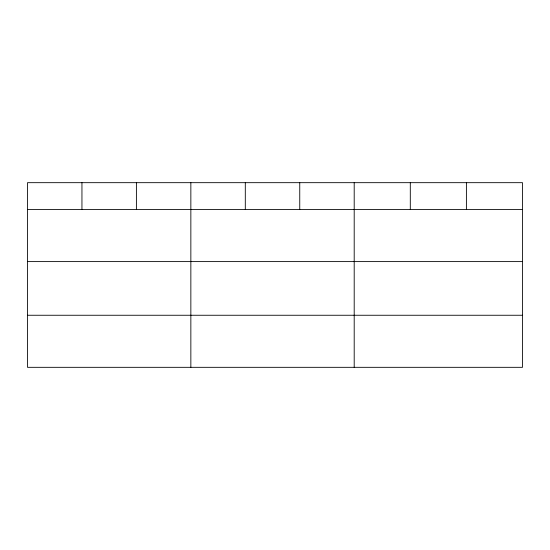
<?xml version="1.0" encoding="UTF-8"?>
<svg xmlns="http://www.w3.org/2000/svg" width="550" height="550" viewBox="0 0 550 550"><rect width="100%" height="100%" fill="white"/><g stroke="black" fill="none" stroke-linecap="round" stroke-linejoin="round"><path stroke-width="0.82" d="M522.5 261.601L522.5 182.676L27.5 182.676L27.5 367.324L522.5 367.324L522.5 261.601L27.5 261.601M27.5 209.529L522.5 209.529M27.5 315.253L522.5 315.253M466.4 182.676L466.4 209.529M410.3 182.676L410.3 209.529M354.2 182.676L354.2 367.324M299.75 182.676L299.75 209.529M245.3 182.676L245.3 209.529M190.85 182.676L190.85 367.324M136.4 182.676L136.4 209.529M81.95 182.676L81.95 209.529"/></g></svg>
